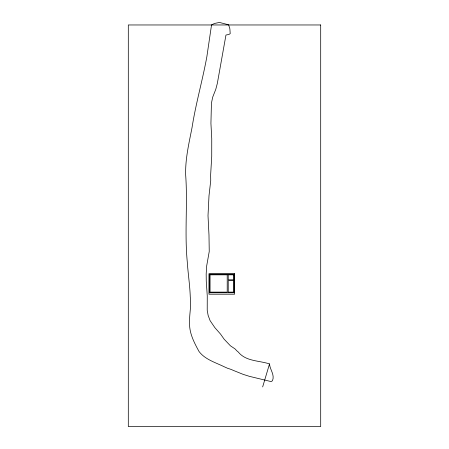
<?xml version="1.0" encoding="UTF-8"?>
<svg xmlns="http://www.w3.org/2000/svg" width="449" height="449" viewBox="0 0 449 449"><rect width="100%" height="100%" fill="white"/><g stroke="black" fill="none" stroke-linecap="round" stroke-linejoin="round"><path stroke-width="0.67" d="M262.654 386.931L269.512 363.92C259.067 360.502 246.074 361.417 238.526 352.325A5.641 5.641 0 0 0 237.106 351.079L234.973 348.862L230.399 345.786L224.135 339.186L220.56 334.123L214.875 327.663L210.104 320.659L208.128 315.383L207.219 310.332L207.258 295.768L206.265 281.31L206.175 273.963L206.692 265.853L209.24 251.468L208.987 235.063L208.01 215.66L208.998 195.831L210.727 180.621L210.643 174.835L211.726 156.387L211.748 138.702L210.929 123.385L211.44 103.096L212.731 97.068L215.789 89.295L217.327 83.419L225.959 35.033L228.878 34.455L230.202 33.669L229.871 28.809L228.62 24.79L219.443 22.45L214.616 23.438L211.546 24.858L206.866 56.669C202.538 80.371 195.803 103.579 192.077 127.37C189.051 142.99 185.252 158.716 185.65 174.74C187.766 203.678 184.472 232.633 187.25 261.615C188.013 273.452 189.893 285.194 190.275 297.053C191.515 305.786 189.225 314.384 189.568 323.067C189.259 333.338 194.243 342.671 198.997 351.46C205.041 359.481 215.312 362.433 224.006 366.665A172.051 172.051 0 0 0 227.924 368.416A30.044 30.044 0 0 1 233.183 370.341L243.105 374.348L249.442 376.352L271.129 381.594L272.47 380.769C274.99 374.679 269.877 369.701 269.512 363.92M320.698 24.964L128.302 24.964L128.302 426.55L320.698 426.55L320.698 24.964M234.631 273.722L208.953 273.722L208.953 294.196L234.631 294.196L234.631 273.722M234.142 274.21L209.436 274.21L209.436 292.737L234.142 292.737L234.142 274.21M227.205 274.827L210.059 274.827L210.059 292.119L227.205 292.119L227.205 274.827M233.525 274.827L228.227 274.827L228.227 279.817L233.525 279.817L233.525 274.827M233.525 280.636L228.227 280.636L228.227 292.119L233.525 292.119L233.525 280.636"/></g></svg>
